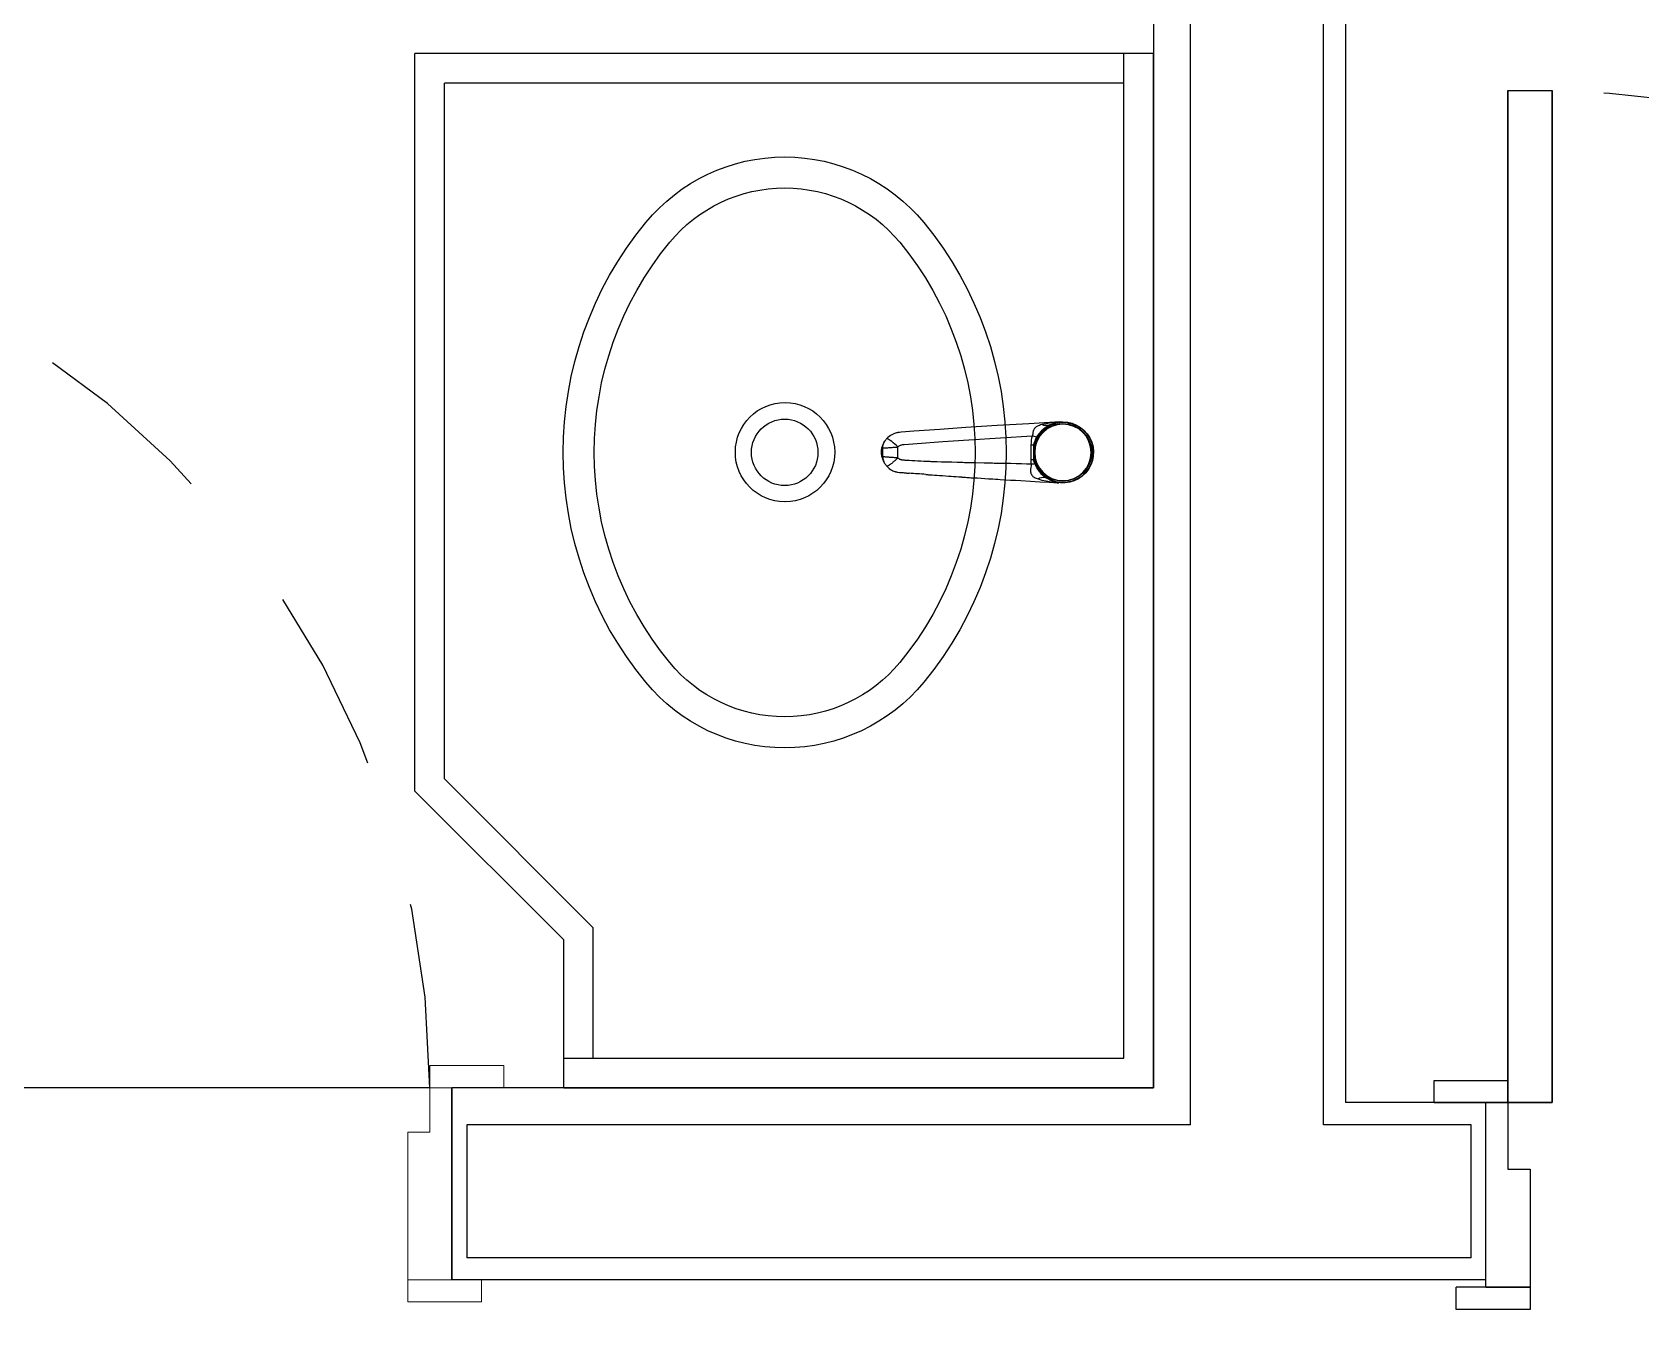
# Model space of a CAD drawing. Header units: millimetres. Extents: x 188.6 to 263.2, y 40.1 to 120.1.
# Drawn here: x 257.744 to 258.833, y 75.655 to 76.524 of the extents above; entities that cross this region are included whole.
import ezdxf

# ---------------------------------------------------------------- set-up
doc = ezdxf.new("R2010")
doc.units = ezdxf.units.MM
doc.linetypes.add('XREF-TIPO$0$HIDDEN2', pattern=[0.1875, 0.125, -0.0625])
doc.layers.add('ARQ', color=8, linetype='Continuous')

# ---------------------------------------------------------------- blocks, each defined once
blk = doc.blocks.new('XREF-TIPO$0$A$C433F3541')
at = {"color": 0}
for p, q in [((0.05, 0.14), (0.05, 0.825)), ((0.05, 0.825), (0.05, 0.14)), ((0.05, 0.825), (0.08, 0.825)), ((0.08, 0.825), (0.08, 0.14)), ((0.08, 0.14), (0.08, 0.825)), ((0, 0.155), (0.05, 0.155)), ((0, 0.14), (0, 0.155)), ((0.75, 0.155), (0.8, 0.155)), ((0.75, 0.14), (0.75, 0.155)), ((0.8, 0.155), (0.8, 0.14)), ((0, 0.14), (0.05, 0.14)), ((0.05, 0.14), (0.035, 0.14)), ((0.035, 0.015), (0.035, 0.14)), ((0.08, 0.14), (0.05, 0.14)), ((0.05, 0.14), (0.08, 0.14)), ((0.05, 0.14), (0.05, 0.095)), ((0.765, 0.14), (0.75, 0.14)), ((0.75, 0.095), (0.75, 0.14)), ((0.75, 0.14), (0.8, 0.14)), ((0.765, 0.14), (0.765, 0.015)), ((0.05, 0.095), (0.065, 0.095)), ((0.065, 0.095), (0.065, 0.015)), ((0.735, 0.095), (0.75, 0.095)), ((0.735, 0.015), (0.735, 0.095)), ((0.015, 0), (0.015, 0.015)), ((0.065, 0.015), (0.015, 0.015)), ((0.035, 0.015), (0.065, 0.015)), ((0.065, 0.015), (0.065, 0)), ((0.735, 0), (0.735, 0.015)), ((0.735, 0.015), (0.775, 0.015)), ((0.785, 0.015), (0.735, 0.015)), ((0.785, 0.015), (0.785, 0)), ((0.065, 0), (0.015, 0)), ((0.785, 0), (0.735, 0))]:
    blk.add_line(p, q, dxfattribs=at)
at = {"color": 0, "linetype": 'XREF-TIPO$0$HIDDEN2'}
blk.add_arc((0.0627, 0.1378), 0.6873, 0.1848, 91.0562, dxfattribs=at)
blk = doc.blocks.new('XREF-TIPO$0$L59_p')
at = {"color": 252}
blk.add_lwpolyline([(0.1556, 0.0941, 0.358974), (-0.1556, 0.0941, 0.471698), (-0.1556, -0.0941, 0.358974), (0.1556, -0.0941, 0.471698)], format="xyb", close=True, dxfattribs=at)
for points in [[(0.1422, 0.0779, 0.358974), (-0.1422, 0.0779, 0.471698), (-0.1422, -0.0779, 0.358974), (0.1422, -0.0779, 0.471698)], [(0, 0.0225, 1), (0, -0.0225, 1)]]:
    blk.add_lwpolyline(points, format="xyb", close=True)
blk.add_lwpolyline([(0.0335, 0, 336.274616), (0.0335, -0.0004)], format="xyb")
blk = doc.blocks.new('XREF-TIPO$0$1198c35_p')
for p, q in [((-0.0114, 0.0111), (-0.0114, 0.0115)), ((-0.0114, 0.0111), (-0.0114, 0.0111)), ((0.0297, 0.0128), (0.0297, 0.0128)), ((0.0297, 0.0126), (0.0297, 0.0127)), ((0.004, -0.0054), (0.004, -0.0073)), ((0.004, -0.0054), (0.0141, -0.0054)), ((0.0141, -0.0073), (0.004, -0.0073)), ((0.0141, -0.0054), (0.0141, -0.0073)), ((0.0054, -0.0974), (0.0128, -0.0974)), ((0.0226, -0.0968), (0.0226, -0.097)), ((0.0061, -0.1075), (0.0121, -0.1075))]:
    blk.add_line(p, q)
for points in [[(-0.0077, -0.0516, 0), (-0.0078, -0.0508, 0), (-0.0078, -0.0496, 0), (-0.0079, -0.0488, 0), (-0.008, -0.0479, 0), (-0.008, -0.0476, 0), (-0.008, -0.0474, 0), (-0.008, -0.0471, 0), (-0.008, -0.0468, 0), (-0.008, -0.0466, 0), (-0.0081, -0.0463, 0), (-0.0082, -0.0435, 0), (-0.0084, -0.0409, 0), (-0.0086, -0.0384, 0), (-0.0087, -0.0361, 0), (-0.0088, -0.0347, 0), (-0.0089, -0.033, 0), (-0.009, -0.0313, 0), (-0.0091, -0.0297, 0), (-0.0092, -0.0281, 0), (-0.0094, -0.0246, 0), (-0.0096, -0.0211, 0), (-0.0098, -0.0177, 0), (-0.01, -0.0141, 0), (-0.0104, -0.0076, 0), (-0.0108, -0.0012, 0), (-0.0111, 0.005, 0), (-0.0114, 0.0111, 0)], [(-0.0088, -0.0025, 0), (-0.0096, 0.0002, 0), (-0.0102, 0.003, 0), (-0.0109, 0.0065, 0), (-0.0112, 0.0086, 0), (-0.0113, 0.0098, 0), (-0.0114, 0.0105, 0), (-0.0114, 0.0108, 0), (-0.0114, 0.0108, 0), (-0.0114, 0.0109, 0), (-0.0114, 0.011, 0), (-0.0114, 0.011, 0), (-0.0114, 0.0111, 0), (-0.0114, 0.0111, 0), (-0.0114, 0.0111, 0), (-0.0114, 0.0111, 0), (-0.0114, 0.0111, 0), (-0.0114, 0.0111, 0)], [(0.0297, 0.0125, 0), (0.0285, -0.0088, 0), (0.0273, -0.0301, 0), (0.0259, -0.0514, 0), (0.0247, -0.0689, 0), (0.0234, -0.0865, 0), (0.0227, -0.0952, 0), (0.0226, -0.0962, 0), (0.0226, -0.0966, 0), (0.0226, -0.0968, 0)], [(0.0297, 0.0125, 0), (0.0297, 0.0125, 0), (0.0297, 0.0125, 0), (0.0297, 0.0125, 0), (0.0297, 0.0125, 0), (0.0297, 0.0125, 0), (0.0297, 0.0125, 0), (0.0297, 0.0125, 0), (0.0297, 0.0124, 0), (0.0297, 0.0124, 0), (0.0297, 0.0123, 0), (0.0296, 0.0123, 0), (0.0296, 0.0121, 0), (0.0296, 0.0112, 0), (0.0295, 0.0103, 0), (0.0291, 0.0066, 0), (0.0285, 0.0029, 0), (0.0279, 0.0002, 0)], [(-0.0086, 0.0036, 0), (-0.0081, 0.0025, 0), (-0.0079, 0.0012, 0), (-0.008, -0.0002, 0), (-0.0084, -0.0016, 0), (-0.0088, -0.0025, 0)], [(-0.0086, 0.0036, 0), (-0.0082, 0.0029, 0), (-0.0075, 0.0019, 0), (-0.0067, 0.001, 0), (-0.0058, 0, 0), (-0.0047, -0.0009, 0), (-0.0035, -0.0019, 0), (-0.0023, -0.0027, 0), (-0.0014, -0.0033, 0), (-0.0005, -0.0037, 0), (0.0005, -0.0042, 0), (0.0014, -0.0046, 0)], [(0.0194, -0.0033, 0), (0.0205, -0.0026, 0), (0.022, -0.0016, 0), (0.0233, -0.0004, 0), (0.0242, 0.0004, 0), (0.0251, 0.0013, 0), (0.0257, 0.0022, 0), (0.0264, 0.0031, 0), (0.027, 0.0042, 0), (0.0277, 0.0053, 0)], [(0.0279, 0.0002, 0), (0.0277, -0.0007, 0), (0.0274, -0.0016, 0), (0.0271, -0.0024, 0), (0.0267, -0.0032, 0), (0.0264, -0.0037, 0), (0.026, -0.0042, 0), (0.0258, -0.0045, 0), (0.0255, -0.0047, 0), (0.0252, -0.005, 0), (0.0248, -0.0052, 0), (0.0244, -0.0054, 0), (0.0242, -0.0055, 0), (0.0239, -0.0056, 0), (0.0236, -0.0057, 0), (0.0232, -0.0058, 0), (0.0227, -0.0059, 0), (0.0221, -0.006, 0), (0.0217, -0.006, 0), (0.0213, -0.0061, 0), (0.0209, -0.0062, 0), (0.0208, -0.0063, 0), (0.0206, -0.0063, 0), (0.0204, -0.0064, 0), (0.0203, -0.0065, 0)], [(0.0277, 0.0053, 0), (0.0273, 0.0042, 0), (0.0272, 0.0029, 0), (0.0274, 0.0015, 0), (0.0279, 0.0002, 0)], [(0.0011, -0.0071, 0), (0.0011, -0.0071, 0), (0.001, -0.0071, 0), (0.0008, -0.0071, 0), (0.0006, -0.0071, 0), (0.0003, -0.0071, 0), (0, -0.0071, 0), (-0.0008, -0.0073, 0), (-0.0016, -0.0074, 0), (-0.0021, -0.0075, 0), (-0.0027, -0.0075, 0), (-0.003, -0.0076, 0), (-0.0034, -0.0076, 0), (-0.0037, -0.0076, 0), (-0.004, -0.0075, 0), (-0.0042, -0.0075, 0), (-0.0045, -0.0074, 0), (-0.0048, -0.0074, 0), (-0.0051, -0.0073, 0), (-0.0055, -0.0071, 0), (-0.0059, -0.0069, 0), (-0.0061, -0.0067, 0), (-0.0064, -0.0066, 0), (-0.0067, -0.0062, 0), (-0.0071, -0.0059, 0), (-0.0074, -0.0055, 0), (-0.0077, -0.0051, 0), (-0.008, -0.0044, 0), (-0.0084, -0.0037, 0), (-0.0086, -0.0031, 0), (-0.0088, -0.0025, 0)], [(0.0011, -0.0071, 0), (0.0012, -0.0103, 0), (0.0013, -0.0136, 0), (0.0014, -0.0172, 0), (0.0015, -0.021, 0), (0.0016, -0.0245, 0), (0.0017, -0.0281, 0), (0.0017, -0.0293, 0), (0.0017, -0.0303, 0), (0.0017, -0.0312, 0), (0.0017, -0.0322, 0), (0.0018, -0.0332, 0), (0.0019, -0.0389, 0), (0.002, -0.0445, 0), (0.002, -0.0456, 0), (0.002, -0.0467, 0), (0.002, -0.0478, 0), (0.0021, -0.049, 0), (0.0021, -0.0501, 0), (0.0021, -0.0512, 0), (0.0021, -0.0523, 0), (0.0022, -0.0534, 0), (0.0023, -0.0572, 0), (0.0024, -0.0609, 0), (0.0025, -0.0645, 0), (0.0026, -0.0679, 0), (0.0027, -0.0708, 0), (0.0028, -0.0735, 0), (0.0028, -0.0742, 0), (0.0028, -0.0749, 0), (0.0029, -0.0756, 0), (0.0029, -0.0763, 0), (0.0029, -0.077, 0), (0.0029, -0.0777, 0), (0.003, -0.0798, 0), (0.0031, -0.0818, 0), (0.0032, -0.0839, 0), (0.0033, -0.0859, 0), (0.0035, -0.0879, 0), (0.0036, -0.0898, 0), (0.0036, -0.0902, 0), (0.0036, -0.0906, 0), (0.0036, -0.091, 0), (0.0037, -0.0914, 0), (0.0037, -0.0917, 0), (0.0037, -0.0921, 0), (0.0037, -0.0925, 0), (0.0038, -0.0929, 0), (0.0038, -0.0933, 0), (0.0038, -0.0936, 0), (0.0038, -0.0939, 0), (0.0039, -0.0942, 0), (0.0039, -0.0944, 0), (0.0039, -0.0946, 0), (0.0039, -0.0948, 0), (0.004, -0.095, 0), (0.004, -0.0952, 0), (0.0041, -0.0953, 0), (0.0041, -0.0955, 0), (0.0042, -0.0956, 0), (0.0043, -0.096, 0), (0.0045, -0.0963, 0), (0.0047, -0.0966, 0), (0.0049, -0.0969, 0), (0.0051, -0.0971, 0), (0.0054, -0.0974, 0)], [(0.0128, -0.0974, 0), (0.0131, -0.0971, 0), (0.0134, -0.0967, 0), (0.0136, -0.0964, 0), (0.0138, -0.096, 0), (0.014, -0.0957, 0), (0.0141, -0.0954, 0), (0.0143, -0.0948, 0), (0.0144, -0.0943, 0), (0.0144, -0.0937, 0), (0.0144, -0.0931, 0), (0.0151, -0.0844, 0), (0.0164, -0.0669, 0), (0.0176, -0.0494, 0), (0.019, -0.028, 0), (0.0203, -0.0065, 0)], [(0.0203, -0.0065, 0), (0.0188, -0.0069, 0), (0.0173, -0.0071, 0), (0.0157, -0.0072, 0), (0.0141, -0.0073, 0)], [(0.0194, -0.0033, 0), (0.0199, -0.0051, 0), (0.0203, -0.0065, 0)], [(-0.0058, -0.0785, 0), (-0.0059, -0.0776, 0), (-0.0059, -0.0772, 0), (-0.006, -0.0767, 0), (-0.006, -0.0762, 0), (-0.006, -0.0756, 0), (-0.0061, -0.0751, 0), (-0.0061, -0.0748, 0), (-0.0061, -0.0745, 0), (-0.0061, -0.0742, 0), (-0.0063, -0.0726, 0), (-0.0064, -0.0709, 0), (-0.0065, -0.0691, 0), (-0.0066, -0.0672, 0), (-0.0068, -0.0652, 0), (-0.0069, -0.0632, 0), (-0.007, -0.0614, 0), (-0.0072, -0.0597, 0), (-0.0073, -0.0579, 0), (-0.0074, -0.0561, 0), (-0.0074, -0.0556, 0), (-0.0075, -0.0551, 0), (-0.0075, -0.0549, 0), (-0.0075, -0.0548, 0), (-0.0075, -0.0547, 0), (-0.0075, -0.0544, 0), (-0.0076, -0.054, 0), (-0.0076, -0.0534, 0), (-0.0076, -0.0527, 0), (-0.0077, -0.0518, 0), (-0.0077, -0.0516, 0)], [(-0.0039, -0.0992, 0), (-0.004, -0.0989, 0), (-0.0041, -0.0984, 0), (-0.0042, -0.0979, 0), (-0.0043, -0.0976, 0), (-0.0043, -0.0975, 0), (-0.0043, -0.0975, 0), (-0.0043, -0.0975, 0), (-0.0043, -0.0974, 0), (-0.0043, -0.0974, 0), (-0.0043, -0.0974, 0), (-0.0043, -0.0974, 0), (-0.0043, -0.0974, 0), (-0.0043, -0.0974, 0), (-0.0043, -0.0974, 0), (-0.0043, -0.0974, 0), (-0.0045, -0.0962, 0), (-0.0045, -0.0954, 0), (-0.0046, -0.0947, 0), (-0.0046, -0.0939, 0), (-0.0047, -0.0932, 0), (-0.0048, -0.0925, 0), (-0.0048, -0.0918, 0), (-0.0049, -0.0913, 0), (-0.0049, -0.0907, 0), (-0.0049, -0.0902, 0), (-0.005, -0.0897, 0)], [(0.0054, -0.0974, 0), (0.005, -0.0977, 0), (0.0047, -0.0981, 0), (0.0043, -0.0985, 0), (0.0039, -0.099, 0), (0.0035, -0.0994, 0), (0.0032, -0.0998, 0), (0.0028, -0.1003, 0), (0.0024, -0.1007, 0), (0.0021, -0.1011, 0), (0.0017, -0.1015, 0), (0.0014, -0.1019, 0), (0.0011, -0.1023, 0), (0.0009, -0.1027, 0), (0.0006, -0.103, 0), (0.0004, -0.1034, 0), (0.0002, -0.1036, 0), (0.0001, -0.1039, 0), (-0.0001, -0.1041, 0), (-0.0002, -0.1043, 0), (-0.0002, -0.1045, 0), (-0.0003, -0.1046, 0), (-0.0003, -0.1048, 0), (-0.0003, -0.1048, 0), (-0.0002, -0.1049, 0)], [(0.0054, -0.0974, 0), (0.0054, -0.0981, 0), (0.0055, -0.0988, 0), (0.0055, -0.0996, 0), (0.0056, -0.1003, 0), (0.0056, -0.101, 0), (0.0057, -0.1016, 0), (0.0057, -0.1023, 0), (0.0057, -0.103, 0), (0.0058, -0.1036, 0), (0.0058, -0.1042, 0), (0.0059, -0.1046, 0), (0.0059, -0.105, 0), (0.0059, -0.1054, 0), (0.0059, -0.1058, 0), (0.006, -0.1063, 0), (0.006, -0.1066, 0), (0.006, -0.1069, 0), (0.0061, -0.1072, 0), (0.0061, -0.1074, 0), (0.0061, -0.1075, 0)], [(0.0121, -0.1075, 0), (0.0121, -0.1074, 0), (0.0121, -0.1072, 0), (0.0121, -0.107, 0), (0.0121, -0.1068, 0), (0.0122, -0.1065, 0), (0.0122, -0.1061, 0), (0.0122, -0.1057, 0), (0.0123, -0.1052, 0), (0.0123, -0.1047, 0), (0.0123, -0.1042, 0), (0.0124, -0.1036, 0), (0.0124, -0.103, 0), (0.0125, -0.1024, 0), (0.0125, -0.102, 0), (0.0125, -0.1013, 0), (0.0126, -0.1005, 0), (0.0126, -0.0998, 0), (0.0127, -0.0991, 0), (0.0127, -0.0986, 0), (0.0127, -0.098, 0), (0.0128, -0.0974, 0)], [(0.0128, -0.0974, 0), (0.0138, -0.0984, 0), (0.0147, -0.0995, 0), (0.0156, -0.1005, 0), (0.0164, -0.1015, 0), (0.0171, -0.1025, 0), (0.0177, -0.1033, 0), (0.0181, -0.1039, 0), (0.0183, -0.1044, 0), (0.0184, -0.1048, 0), (0.0184, -0.1049, 0)], [(0.0226, -0.097, 0), (0.0226, -0.097, 0), (0.0225, -0.0975, 0), (0.0224, -0.0979, 0), (0.0223, -0.0984, 0), (0.0222, -0.0989, 0), (0.0222, -0.0989, 0)], [(-0.0002, -0.1049, 0), (-0.001, -0.1041, 0), (-0.0018, -0.1032, 0), (-0.0024, -0.1023, 0), (-0.003, -0.1014, 0), (-0.0033, -0.1007, 0), (-0.0036, -0.1001, 0), (-0.0038, -0.0994, 0), (-0.0039, -0.0992, 0)], [(0.0061, -0.1075, 0), (0.0047, -0.1075, 0), (0.0033, -0.1071, 0), (0.0021, -0.1066, 0), (0.0015, -0.1063, 0)], [(0.0059, -0.1082, 0), (0.0056, -0.1081, 0), (0.005, -0.1079, 0), (0.0045, -0.1078, 0), (0.004, -0.1076, 0), (0.0036, -0.1074, 0), (0.003, -0.1071, 0), (0.0025, -0.1069, 0), (0.0021, -0.1066, 0)], [(0.0061, -0.1075, 0), (0.0064, -0.1077, 0), (0.0069, -0.1079, 0), (0.0072, -0.1081, 0), (0.0074, -0.1081, 0), (0.0077, -0.1082, 0), (0.0078, -0.1082, 0), (0.0079, -0.1083, 0), (0.008, -0.1083, 0), (0.0081, -0.1083, 0)], [(0.0081, -0.1083, 0), (0.0071, -0.1083, 0), (0.007, -0.1083, 0)], [(0.007, -0.1083, 0), (0.008, -0.1084, 0), (0.0088, -0.1085, 0), (0.0095, -0.1084, 0), (0.0103, -0.1084, 0), (0.011, -0.1084, 0)], [(0.0081, -0.1083, 0), (0.0082, -0.1083, 0), (0.0084, -0.1084, 0), (0.0085, -0.1084, 0), (0.0086, -0.1084, 0), (0.0087, -0.1084, 0), (0.0088, -0.1084, 0), (0.0089, -0.1084, 0), (0.0089, -0.1084, 0), (0.0089, -0.1084, 0), (0.009, -0.1084, 0), (0.009, -0.1084, 0), (0.0091, -0.1084, 0), (0.0091, -0.1084, 0), (0.0092, -0.1084, 0), (0.0092, -0.1084, 0), (0.0093, -0.1084, 0), (0.0094, -0.1084, 0), (0.0095, -0.1084, 0), (0.0096, -0.1084, 0), (0.0098, -0.1083, 0), (0.0101, -0.1083, 0)], [(0.0101, -0.1083, 0), (0.0102, -0.1083, 0), (0.0103, -0.1082, 0), (0.0104, -0.1082, 0), (0.0107, -0.1082, 0), (0.0109, -0.1081, 0), (0.0111, -0.108, 0), (0.0114, -0.1079, 0), (0.0116, -0.1078, 0), (0.0121, -0.1075, 0)], [(0.011, -0.1084, 0), (0.0101, -0.1083, 0)], [(0.0121, -0.1075, 0), (0.0135, -0.1075, 0), (0.0148, -0.1071, 0), (0.0161, -0.1066, 0), (0.0166, -0.1063, 0)], [(0.0184, -0.1049, 0), (0.018, -0.1053, 0), (0.0176, -0.1056, 0), (0.0172, -0.1059, 0), (0.0171, -0.106, 0), (0.017, -0.1061, 0), (0.0169, -0.1061, 0), (0.0168, -0.1062, 0), (0.0167, -0.1062, 0), (0.0167, -0.1062, 0), (0.0166, -0.1063, 0), (0.0166, -0.1063, 0), (0.0166, -0.1063, 0), (0.0166, -0.1063, 0)], [(0.0222, -0.0989, 0), (0.0222, -0.0989, 0), (0.0219, -0.0997, 0), (0.0215, -0.1006, 0), (0.0211, -0.1014, 0), (0.0206, -0.1024, 0), (0.0199, -0.1033, 0), (0.0192, -0.1041, 0), (0.0184, -0.1049, 0)]]:
    blk.add_polyline3d(points)
blk.add_circle((0.0091, 0.0144), 0.0191)
for centre, radius, start, end in [((0.0091, 0.0144), 0.0207, 0, 211.2083), ((0.0091, 0.0144), 0.0204, 284.4666, 255.5334), ((0.0091, 0.0144), 0.0195, 0, 180), ((0.0091, 0.0144), 0.0195, 180, 0), ((0.0091, 0.0144), 0.0195, 180, 270), ((0.0091, 0.0144), 0.0195, 270, 0), ((0.0091, 0.0144), 0.0207, 334.1045, 0), ((-0.568, 0.0551), 0.5726, 353.7595, 354.015), ((0.0039, 0.0193), 0.0265, 264.0406, 270.134), ((0.009, 0.0145), 0.0205, 248.4737, 255.9324), ((0.0092, 0.0145), 0.0205, 284.0619, 300.0027), ((3.0095, 0.1438), 3.0235, 184.2155, 184.4292), ((0.0089, -0.095), 0.0135, 227.2407, 236.8896), ((0.0083, -0.0975), 0.0109, 257.2283, 263.0963), ((0.0098, -0.0976), 0.0109, 276.4456, 282.3614), ((0.0092, -0.0949), 0.0136, 282.4001, 303.0332)]:
    blk.add_arc(centre, radius, start, end)
blk = doc.blocks.new('XREF-TIPO$0$A$C2D591F4F')
at = {"color": 0}
blk.add_blockref('XREF-TIPO$0$L59_p', (0.2, 0.209), dxfattribs=at)
at = {"color": 0, "rotation": 180}
blk.add_blockref('XREF-TIPO$0$1198c35_p', (0.2091, 0.035), dxfattribs=at)
blk = doc.blocks.new('XREF-TIPO$0$A$C6B2603DF')
at = {"color": 0}
for p, q in [((0.0008, 0.7), (0.5008, 0.7)), ((0.5008, 0.2008), (0.5008, 0.7)), ((0.0208, 0.68), (0.4808, 0.68)), ((0.4808, 0.209), (0.4808, 0.68)), ((0.38, 0.1083), (0.4808, 0.209)), ((0.4, 0.1), (0.5008, 0.2008)), ((0.38, 0.02), (0.38, 0.1083)), ((0.4, 0), (0.4, 0.1))]:
    blk.add_line(p, q, dxfattribs=at)
for points in [[(0.4, 0), (0.0008, 0), (0.0008, 0.7)], [(0.4, 0.02), (0.0208, 0.02), (0.0208, 0.7)]]:
    blk.add_lwpolyline(points, dxfattribs=at)
at = {"color": 0, "rotation": 270}
blk.add_blockref('XREF-TIPO$0$A$C2D591F4F', (0.0414, 0.63), dxfattribs=at)
blk = doc.blocks.new('XREF-TIPO$0$A$C281A5909')
at = {"color": 0}
for p, q in [((0.05, 0.755), (0.08, 0.755)), ((0.05, 0.155), (0.05, 0.755)), ((0.08, 0.755), (0.05, 0.755)), ((0.05, 0.755), (0.05, 0.155)), ((0.08, 0.755), (0.08, 0.155)), ((0.08, 0.155), (0.08, 0.755)), ((0.035, 0.015), (0.035, 0.155)), ((0.08, 0.155), (0.05, 0.155)), ((0.05, 0.155), (0.08, 0.155)), ((0.65, 0.155), (0.08, 0.155)), ((0.665, 0.025), (0.665, 0.155))]:
    blk.add_line(p, q, dxfattribs=at)
at = {"color": 0, "lineweight": 13}
for p, q in [((0, 0.155), (0, 0.17)), ((0, 0.17), (0.05, 0.17)), ((0.65, 0.155), (0.65, 0.17)), ((0.65, 0.17), (0.7, 0.17)), ((0.7, 0.17), (0.7, 0.155)), ((0, 0.155), (0.05, 0.155)), ((0.05, 0.155), (0.035, 0.155)), ((0.05, 0.155), (0.05, 0.125)), ((0.665, 0.155), (0.65, 0.155)), ((0.65, 0.125), (0.65, 0.155)), ((0.65, 0.155), (0.7, 0.155)), ((0.05, 0.125), (0.065, 0.125)), ((0.065, 0.125), (0.065, 0.025)), ((0.635, 0.025), (0.635, 0.125)), ((0.635, 0.125), (0.65, 0.125)), ((0.065, 0.025), (0.015, 0.025)), ((0.035, 0.025), (0.065, 0.025)), ((0.065, 0.025), (0.065, 0.01)), ((0.635, 0.025), (0.665, 0.025)), ((0.635, 0.01), (0.635, 0.025)), ((0.685, 0.025), (0.635, 0.025)), ((0.685, 0.025), (0.685, 0.01)), ((0.015, 0), (0.015, 0.015)), ((0.065, 0.01), (0.015, 0.01)), ((0.685, 0.01), (0.635, 0.01))]:
    blk.add_line(p, q, dxfattribs=at)
at = {"color": 0, "linetype": 'XREF-TIPO$0$HIDDEN2'}
blk.add_arc((0.05, 0.155), 0.6, 0, 90, dxfattribs=at)

msp = doc.modelspace()

# ---------------------------------------------------------------- linework, layer by layer
at = {"layer": 'ARQ'}
for p, q in [((258.6332, 78.1896), (258.6332, 75.7996)), ((258.6332, 78.1896), (258.6332, 75.7996)), ((258.6182, 75.7846), (258.6182, 78.1796)), ((258.6182, 75.7846), (258.6182, 78.1796)), ((258.5282, 75.7846), (258.5282, 77.9846)), ((258.5282, 75.7846), (258.5282, 77.9846)), ((258.5032, 77.1948), (258.5032, 75.8096)), ((258.5032, 77.1948), (258.5032, 75.8096)), ((258.0282, 75.8096), (258.0282, 75.6796)), ((258.5032, 75.8096), (258.0282, 75.8096)), ((258.0282, 75.8096), (258.0282, 75.6796)), ((258.5032, 75.8096), (258.0282, 75.8096)), ((258.7282, 75.7996), (258.6332, 75.7996)), ((258.7282, 75.7996), (258.6332, 75.7996)), ((258.7282, 75.6796), (258.7282, 75.7996)), ((258.7282, 75.6796), (258.7282, 75.7996)), ((258.0382, 75.7846), (258.0382, 75.6946)), ((258.5282, 75.7846), (258.0382, 75.7846)), ((258.0382, 75.7846), (258.0382, 75.6946)), ((258.5282, 75.7846), (258.0382, 75.7846)), ((258.7182, 75.7846), (258.6182, 75.7846)), ((258.7182, 75.7846), (258.6182, 75.7846)), ((258.7182, 75.6946), (258.7182, 75.7846)), ((258.7182, 75.6946), (258.7182, 75.7846)), ((258.7182, 75.6946), (258.0382, 75.6946)), ((258.7182, 75.6946), (258.0382, 75.6946)), ((258.7282, 75.6796), (258.0282, 75.6796)), ((258.7282, 75.6796), (258.0282, 75.6796))]:
    msp.add_line(p, q, dxfattribs=at)

# ---------------------------------------------------------------- block references
at = {"layer": 'ARQ', "xscale": -1}
msp.add_blockref('XREF-TIPO$0$A$C6B2603DF', (258.5039, 75.8096), dxfattribs=at)
msp.add_blockref('XREF-TIPO$0$A$C6B2603DF', (258.5039, 75.8096), dxfattribs=at)
at = {"layer": 'ARQ'}
for name, p in [('XREF-TIPO$0$A$C433F3541', (258.6932, 75.6596)), ('XREF-TIPO$0$A$C433F3541', (258.6932, 75.6596)), ('XREF-TIPO$0$A$C281A5909', (257.3632, 75.6546)), ('XREF-TIPO$0$A$C281A5909', (257.3632, 75.6546))]:
    msp.add_blockref(name, p, dxfattribs=at)

doc.saveas('drawing.dxf')
